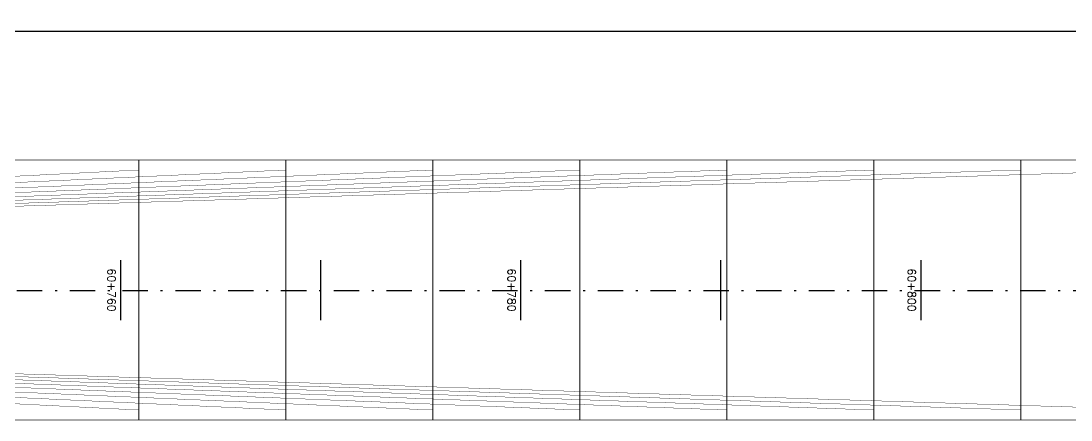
# Model space of a CAD drawing. Header units: metres. Extents: x 1080427 to 1081241, y 976768 to 977288.
# Drawn here: x 1080828.8 to 1080881.3, y 976941.7 to 976961.6 of the extents above; entities that cross this region are included whole.
import ezdxf
from ezdxf.enums import TextEntityAlignment as Align

# ---------------------------------------------------------------- set-up
doc = ezdxf.new("R2010")
doc.units = ezdxf.units.M
doc.header["$LTSCALE"] = 25.4
doc.linetypes.add('DASHDOT', pattern=[1, 0.5, -0.25, 0, -0.25])
for name, color, linetype, lineweight in [('BORDEPUENTE', 4, 'Continuous', 15), ('COTA', 1, 'Continuous', 30), ('OTROS', 8, 'Continuous', 5), ('R80', 3, 'Continuous', 30), ('TIRANTE', 170, 'Continuous', 30)]:
    doc.layers.add(name, color=color, linetype=linetype, lineweight=lineweight)
for name, color, linetype in [('DGEO_S3E1_NUEV_STALBL', 7, 'Continuous'), ('dgeo_s3e1_nuevSTALBL', 7, 'Continuous'), ('EJE PUENTE', 41, 'DASHDOT')]:
    doc.layers.add(name, color=color, linetype=linetype)
doc.styles.add('romans', font='romans.shx')
doc.dimstyles.new('Copy 200', dxfattribs={"dimtxt": 0.4, "dimasz": 0.4, "dimexe": 0.05, "dimexo": 0.05, "dimgap": 0.05, "dimtad": 1, "dimzin": 0, "dimdsep": 46, "dimtxsty": 'romans', "dimcen": 0, "dimclrd": 1, "dimclre": 1, "dimclrt": 3, "dimaunit": 1, "dimadec": 3, "dimazin": 0, "dimtfac": 1, "dimtix": 1, "dimtofl": 0, "dimtmove": 1, "dimatfit": 3, "dimfxl": 1, "dimtolj": 1, "dimtzin": 0, "dimarcsym": 0})

# ---------------------------------------------------------------- blocks, each defined once
blk = doc.blocks.new('sta_tic')
blk.add_line((0, -0.04165), (0, 0.04165))
blk = doc.blocks.new('lbl_tic')
blk.add_line((0, -0.04165), (0, 0.04165))
blk = doc.blocks.new('*D38')
at = {"layer": 'COTA', "color": 1, "lineweight": -2, "transparency": 16777216}
for p, q in [((1080746.903, 976961.136), (1081032.372, 976961.136)), ((1081032.772, 976959.689), (1081032.772, 976961.186))]:
    blk.add_line(p, q, dxfattribs=at)
at = {"layer": 'COTA', "color": 1, "transparency": 16777216}
for points in [[(1080746.903, 976961.203), (1080746.903, 976961.07), (1080746.503, 976961.136)], [(1081032.372, 976961.203), (1081032.372, 976961.07), (1081032.772, 976961.136)]]:
    blk.add_solid(points, dxfattribs=at)
at = {"layer": 'Defpoints', "color": 0, "transparency": 16777216}
for p in [(1080746.503, 976961.136), (1081032.772, 976961.136), (1081032.772, 976959.639)]:
    blk.add_point(p, dxfattribs=at)
at = {"layer": 'COTA', "color": 3, "transparency": 16777216, "insert": (1080889.638, 976961.386), "char_height": 0.4, "attachment_point": 5, "style": 'romans'}
blk.add_mtext('\\A1;286.30', dxfattribs=at)

msp = doc.modelspace()

# ---------------------------------------------------------------- linework, layer by layer
at = {"layer": 'BORDEPUENTE'}
for points in [[(1081102.2976, 976954.698372, -0.000046851), (1081098.782513, 976954.698042), (1080677.573263, 976954.705628)], [(1080677.573263, 976941.705628), (1081098.782513, 976941.698042, 0.000038896), (1081101.703317, 976941.69827)]]:
    msp.add_lwpolyline(points, format="xyb", dxfattribs=at)
at = {"layer": 'EJE PUENTE', "ltscale": 0.1}
msp.add_lwpolyline([(1080643.813269, 976948.179964), (1081123.813502, 976948.179964)], dxfattribs=at)
at = {"layer": 'OTROS'}
for points in [[(1080834.703263, 976954.698042), (1080834.703263, 976941.698042)], [(1080842.053263, 976954.698042), (1080842.053263, 976941.698042)], [(1080849.403263, 976954.698042), (1080849.403263, 976941.698042)], [(1080856.753263, 976954.698042), (1080856.753263, 976941.698042)], [(1080864.103263, 976954.698042), (1080864.103263, 976941.698042)], [(1080871.453263, 976954.698042), (1080871.453263, 976941.698042)], [(1080878.803263, 976954.698042), (1080878.803263, 976941.698042)]]:
    msp.add_lwpolyline(points, dxfattribs=at)
at = {"layer": 'TIRANTE', "const_width": 0.017}
for points in [[(1080747.933224, 976949.830028), (1080849.403263, 976954.198042)], [(1080747.933224, 976949.818291), (1080834.703263, 976954.198042)], [(1080747.933224, 976949.824625), (1080842.053263, 976954.198042)], [(1080747.933224, 976949.834689), (1080856.753263, 976954.198042)], [(1080864.103263, 976954.198042), (1080747.933224, 976949.838753)], [(1080871.453263, 976954.198042), (1080747.933224, 976949.842326)], [(1080878.803263, 976954.198042), (1080747.933224, 976949.845494)], [(1080886.153263, 976954.198042), (1080747.933224, 976949.84832)], [(1080747.933224, 976946.577793), (1080834.703263, 976942.198042)], [(1080747.933224, 976946.571459), (1080842.053263, 976942.198042)], [(1080747.933224, 976946.566057), (1080849.403263, 976942.198042)], [(1080747.933224, 976946.561396), (1080856.753263, 976942.198042)], [(1080864.103263, 976942.198042), (1080747.933224, 976946.557332)], [(1080871.453263, 976942.198042), (1080747.933224, 976946.553758)], [(1080878.803263, 976942.198042), (1080747.933224, 976946.550591)], [(1080886.153263, 976942.198042), (1080747.933224, 976946.547764)]]:
    msp.add_lwpolyline(points, dxfattribs=at)

# ---------------------------------------------------------------- block references
at = {"layer": 'DGEO_S3E1_NUEV_STALBL', "xscale": 36.01440576230492, "yscale": 36.01440576230492, "zscale": 36.01440576230492}
for name, p in [('sta_tic', (1080833.813263, 976948.198042)), ('sta_tic', (1080843.813263, 976948.198042)), ('sta_tic', (1080853.813263, 976948.198042)), ('sta_tic', (1080863.813263, 976948.198042)), ('lbl_tic', (1080873.813263, 976948.198042))]:
    msp.add_blockref(name, p, dxfattribs=at)
at = {"layer": 'dgeo_s3e1_nuevSTALBL', "xscale": 24.00960384153662, "yscale": 24.00960384153662, "zscale": 24.00960384153662}
for name, p in [('lbl_tic', (1080833.813263, 976948.198042)), ('sta_tic', (1080843.813263, 976948.198042)), ('lbl_tic', (1080853.813263, 976948.198042)), ('sta_tic', (1080863.813263, 976948.198042)), ('lbl_tic', (1080873.813263, 976948.198042))]:
    msp.add_blockref(name, p, dxfattribs=at)

# ---------------------------------------------------------------- texts
at = {"layer": 'R80', "style": 'romans'}
for s, p in [('60+760', (1080833.026988, 976948.194684)), ('60+780', (1080853.026988, 976948.194684)), ('60+800', (1080873.026988, 976948.194684))]:
    msp.add_text(s, height=0.4, rotation=270, dxfattribs=at).set_placement(p, align=Align.BOTTOM_CENTER)

# ---------------------------------------------------------------- dimensions: what is measured, and where the dimension line sits
at = {"layer": 'COTA'}
dim = msp.add_linear_dim(base=(1081032.771876, 976961.136299), p1=(1080746.503263, 976961.136299), p2=(1081032.771876, 976959.638853), text='286.30', dimstyle='Copy 200', dxfattribs=at)
dim.commit()
dim.dimension.update_dxf_attribs({"geometry": '*D38', "text_midpoint": (1080889.63757, 976961.386299)})

doc.saveas('drawing.dxf')
